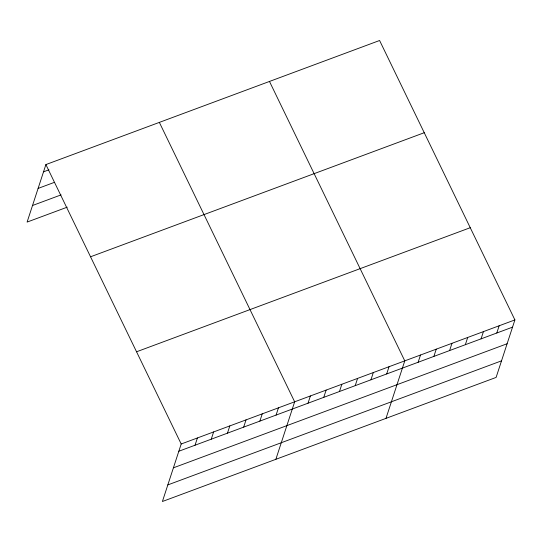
<?xml version="1.0" encoding="UTF-8"?>
<svg xmlns="http://www.w3.org/2000/svg" width="542" height="542" viewBox="0 0 542 542"><rect width="100%" height="100%" fill="white"/><g stroke="black" fill="none" stroke-linecap="round" stroke-linejoin="round"><path stroke-width="0.81" d="M45.894 164.578L181.197 443.993L162.404 501.499L496.106 377.422L514.9 319.916L379.596 40.501L45.894 164.578L27.1 222.084L67.235 207.166M195.039 445.212L197.41 437.97M211.245 439.189L213.616 431.94M227.457 433.16L229.822 425.91M243.663 427.13L246.034 419.887M259.869 421.107L262.24 413.858M276.081 415.077L278.446 407.835M275.858 459.311L294.658 401.805L159.355 122.39M308.019 403.201L310.39 395.958M323.75 397.354L326.121 390.104M339.482 391.507L341.853 384.258M355.213 385.653L357.584 378.411M370.945 379.807L373.316 372.557M386.676 373.953L389.048 366.71M385.985 418.37L404.779 360.857L269.476 81.442M418.139 362.259L420.511 355.01M433.871 356.406L436.242 349.163M449.603 350.559L451.974 343.31M465.334 344.705L467.705 337.463M481.066 338.858L483.437 331.616M496.797 333.012L499.168 325.762M43.529 171.828L48.929 169.815M38.109 188.413L54.315 182.383M32.52 205.499L61.077 194.883M90.548 256.786L424.251 132.709M136.55 351.785L470.253 227.708M181.197 443.993L514.9 319.916M178.833 451.242L512.529 327.158M173.406 467.827L507.109 343.743M167.824 484.914L501.526 360.837"/></g></svg>
